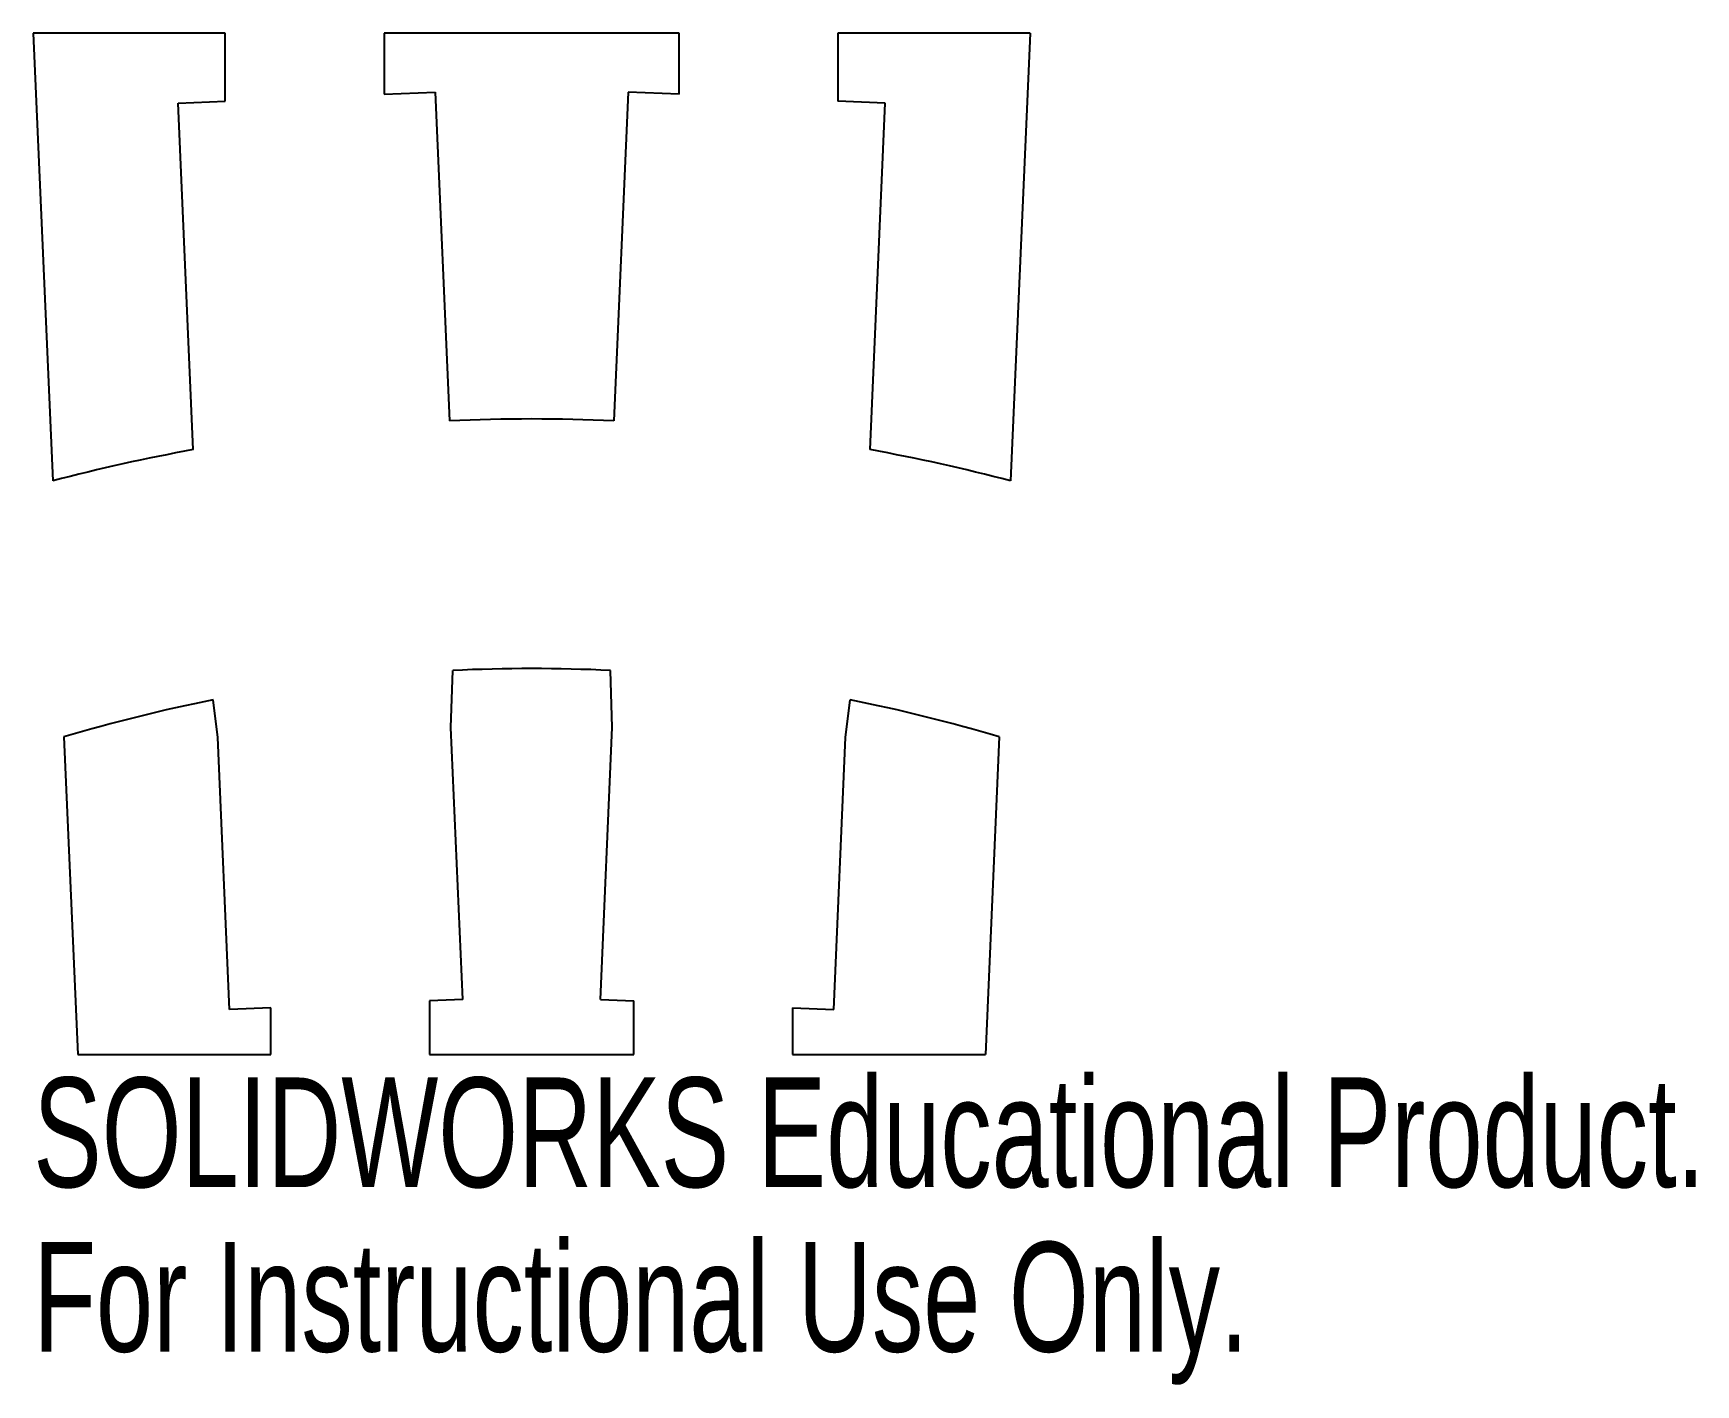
# Model space of a CAD drawing. Header units: millimetres. Extents: x -22 to 51.3, y 40.4 to 100.
import ezdxf

# ---------------------------------------------------------------- set-up
doc = ezdxf.new("R2010")
doc.units = ezdxf.units.MM
doc.styles.add('SLDTEXTSTYLE0', font='TXT', dxfattribs={"width": 0.7})

msp = doc.modelspace()

# ---------------------------------------------------------------- linework, layer by layer
at = {"color": 7, "linetype": 'Continuous', "lineweight": 25}
for p, q in [((-21.965, 100), (-21.103, 80.272)), ((-13.5, 100), (-21.965, 100)), ((-13.5, 97.003), (-13.5, 100)), ((6.5, 100), (-6.5, 100)), ((-6.5, 100), (-6.5, 97.309)), ((6.5, 97.309), (6.5, 100)), ((13.5, 100), (13.5, 97.003)), ((21.965, 100), (13.5, 100)), ((21.965, 100), (21.103, 80.272)), ((-15.582, 96.913), (-13.5, 97.003)), ((-14.916, 81.649), (-15.582, 96.913)), ((-6.5, 97.309), (-4.253, 97.407)), ((-4.253, 97.407), (-3.62, 82.921)), ((4.253, 97.407), (3.62, 82.921)), ((6.5, 97.309), (4.253, 97.407)), ((15.582, 96.913), (13.5, 97.003)), ((14.916, 81.649), (15.582, 96.913)), ((-3.556, 69.411), (-3.478, 71.916)), ((3.556, 69.411), (3.478, 71.916)), ((-13.836, 68.962), (-14.034, 70.619)), ((13.836, 68.962), (14.034, 70.619)), ((-20.611, 68.987), (-20, 55)), ((-13.313, 56.974), (-13.836, 68.962)), ((-3.033, 57.422), (-3.556, 69.411)), ((3.033, 57.422), (3.556, 69.411)), ((13.313, 56.974), (13.836, 68.962)), ((20.611, 68.987), (20, 55)), ((-3.033, 57.422), (-4.5, 57.358)), ((-4.5, 57.358), (-4.5, 55)), ((3.033, 57.422), (4.5, 57.358)), ((4.5, 55), (4.5, 57.358)), ((-11.5, 57.053), (-13.313, 56.974)), ((-11.5, 55), (-11.5, 57.053)), ((11.5, 57.053), (11.5, 55)), ((11.5, 57.053), (13.313, 56.974)), ((-20, 55), (-11.5, 55)), ((-4.5, 55), (4.5, 55)), ((11.5, 55), (20, 55))]:
    msp.add_line(p, q, dxfattribs=at)
for radius, start, end in [(83, 87.5, 92.5), (83, 100.35268, 104.72962), (83, 75.27038, 79.64732), (72, 87.23138, 92.76862), (72, 101.23947, 106.63415), (72, 73.36585, 78.76053)]:
    msp.add_arc((0, 0), radius, start, end, dxfattribs=at)

# ---------------------------------------------------------------- texts
at = {"color": 7, "linetype": 'Continuous', "char_height": 4.83362, "attachment_point": 1, "style": 'SLDTEXTSTYLE0'}
for s, insert in [('SOLIDWORKS Educational Product.', (-21.965, 53.98)), ('For Instructional Use Only.', (-21.965, 46.73))]:
    msp.add_mtext(s, dxfattribs=dict(at, insert=insert))

doc.saveas('drawing.dxf')
